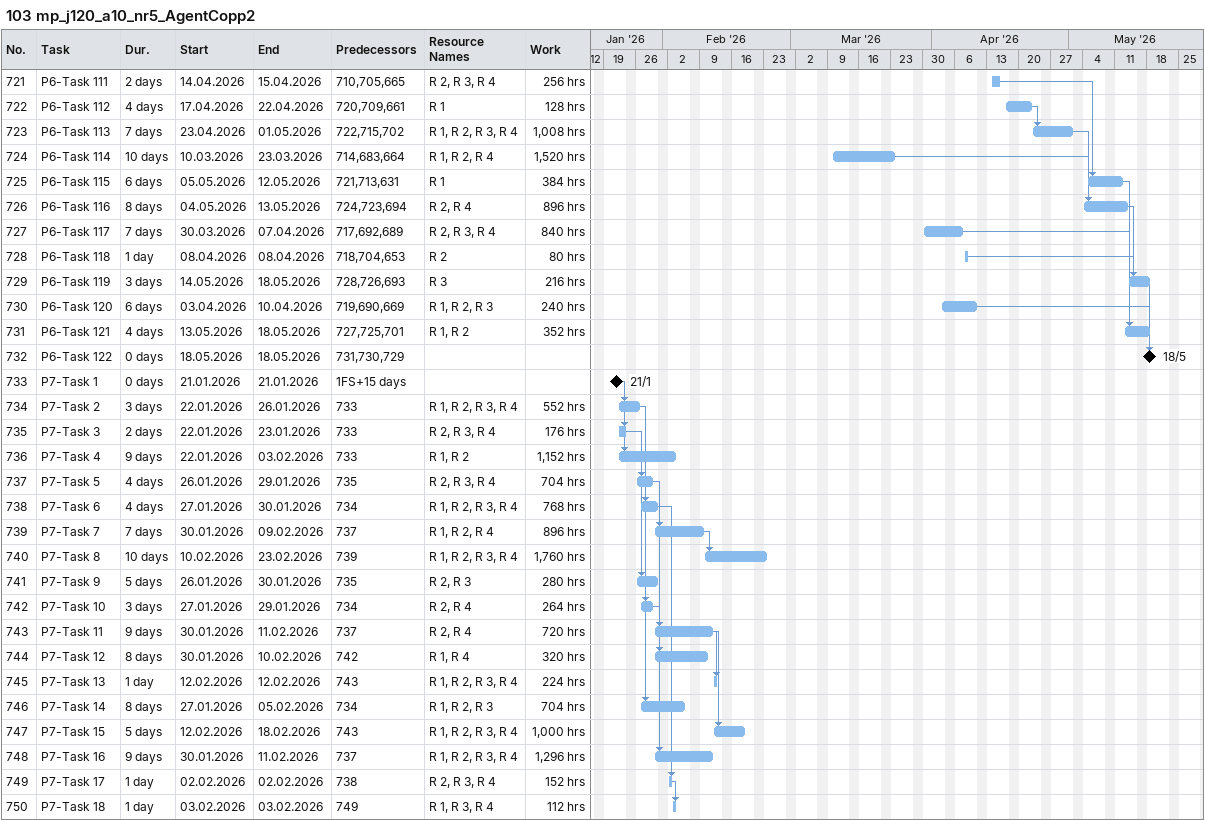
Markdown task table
103 mp_j120_a10_nr5_AgentCopp2

| ID | Task | Duration | Start | Finish | Predecessors | Resources | Work (h) |
|---|---|---|---|---|---|---|---|
| 721 | P6-Task 111 | 2d | 2026-04-14 | 2026-04-15 | 710, 705, 665 | R 2, R 3, R 4 | 256 |
| 722 | P6-Task 112 | 4d | 2026-04-17 | 2026-04-22 | 720, 709, 661 | R 1 | 128 |
| 723 | P6-Task 113 | 7d | 2026-04-23 | 2026-05-01 | 722, 715, 702 | R 1, R 2, R 3, R 4 | 1008 |
| 724 | P6-Task 114 | 10d | 2026-03-10 | 2026-03-23 | 714, 683, 664 | R 1, R 2, R 4 | 1520 |
| 725 | P6-Task 115 | 6d | 2026-05-05 | 2026-05-12 | 721, 713, 631 | R 1 | 384 |
| 726 | P6-Task 116 | 8d | 2026-05-04 | 2026-05-13 | 724, 723, 694 | R 2, R 4 | 896 |
| 727 | P6-Task 117 | 7d | 2026-03-30 | 2026-04-07 | 717, 692, 689 | R 2, R 3, R 4 | 840 |
| 728 | P6-Task 118 | 1d | 2026-04-08 | 2026-04-08 | 718, 704, 653 | R 2 | 80 |
| 729 | P6-Task 119 | 3d | 2026-05-14 | 2026-05-18 | 728, 726, 693 | R 3 | 216 |
| 730 | P6-Task 120 | 6d | 2026-04-03 | 2026-04-10 | 719, 690, 669 | R 1, R 2, R 3 | 240 |
| 731 | P6-Task 121 | 4d | 2026-05-13 | 2026-05-18 | 727, 725, 701 | R 1, R 2 | 352 |
| 732 | P6-Task 122 | 0d | 2026-05-18 | 2026-05-18 | 731, 730, 729 |  |  |
| 733 | P7-Task 1 | 0d | 2026-01-21 | 2026-01-21 | 1FS+15d |  |  |
| 734 | P7-Task 2 | 3d | 2026-01-22 | 2026-01-26 | 733 | R 1, R 2, R 3, R 4 | 552 |
| 735 | P7-Task 3 | 2d | 2026-01-22 | 2026-01-23 | 733 | R 2, R 3, R 4 | 176 |
| 736 | P7-Task 4 | 9d | 2026-01-22 | 2026-02-03 | 733 | R 1, R 2 | 1152 |
| 737 | P7-Task 5 | 4d | 2026-01-26 | 2026-01-29 | 735 | R 2, R 3, R 4 | 704 |
| 738 | P7-Task 6 | 4d | 2026-01-27 | 2026-01-30 | 734 | R 1, R 2, R 3, R 4 | 768 |
| 739 | P7-Task 7 | 7d | 2026-01-30 | 2026-02-09 | 737 | R 1, R 2, R 4 | 896 |
| 740 | P7-Task 8 | 10d | 2026-02-10 | 2026-02-23 | 739 | R 1, R 2, R 3, R 4 | 1760 |
| 741 | P7-Task 9 | 5d | 2026-01-26 | 2026-01-30 | 735 | R 2, R 3 | 280 |
| 742 | P7-Task 10 | 3d | 2026-01-27 | 2026-01-29 | 734 | R 2, R 4 | 264 |
| 743 | P7-Task 11 | 9d | 2026-01-30 | 2026-02-11 | 737 | R 2, R 4 | 720 |
| 744 | P7-Task 12 | 8d | 2026-01-30 | 2026-02-10 | 742 | R 1, R 4 | 320 |
| 745 | P7-Task 13 | 1d | 2026-02-12 | 2026-02-12 | 743 | R 1, R 2, R 3, R 4 | 224 |
| 746 | P7-Task 14 | 8d | 2026-01-27 | 2026-02-05 | 734 | R 1, R 2, R 3 | 704 |
| 747 | P7-Task 15 | 5d | 2026-02-12 | 2026-02-18 | 743 | R 1, R 2, R 3, R 4 | 1000 |
| 748 | P7-Task 16 | 9d | 2026-01-30 | 2026-02-11 | 737 | R 1, R 2, R 3, R 4 | 1296 |
| 749 | P7-Task 17 | 1d | 2026-02-02 | 2026-02-02 | 738 | R 2, R 3, R 4 | 152 |
| 750 | P7-Task 18 | 1d | 2026-02-03 | 2026-02-03 | 749 | R 1, R 3, R 4 | 112 |
